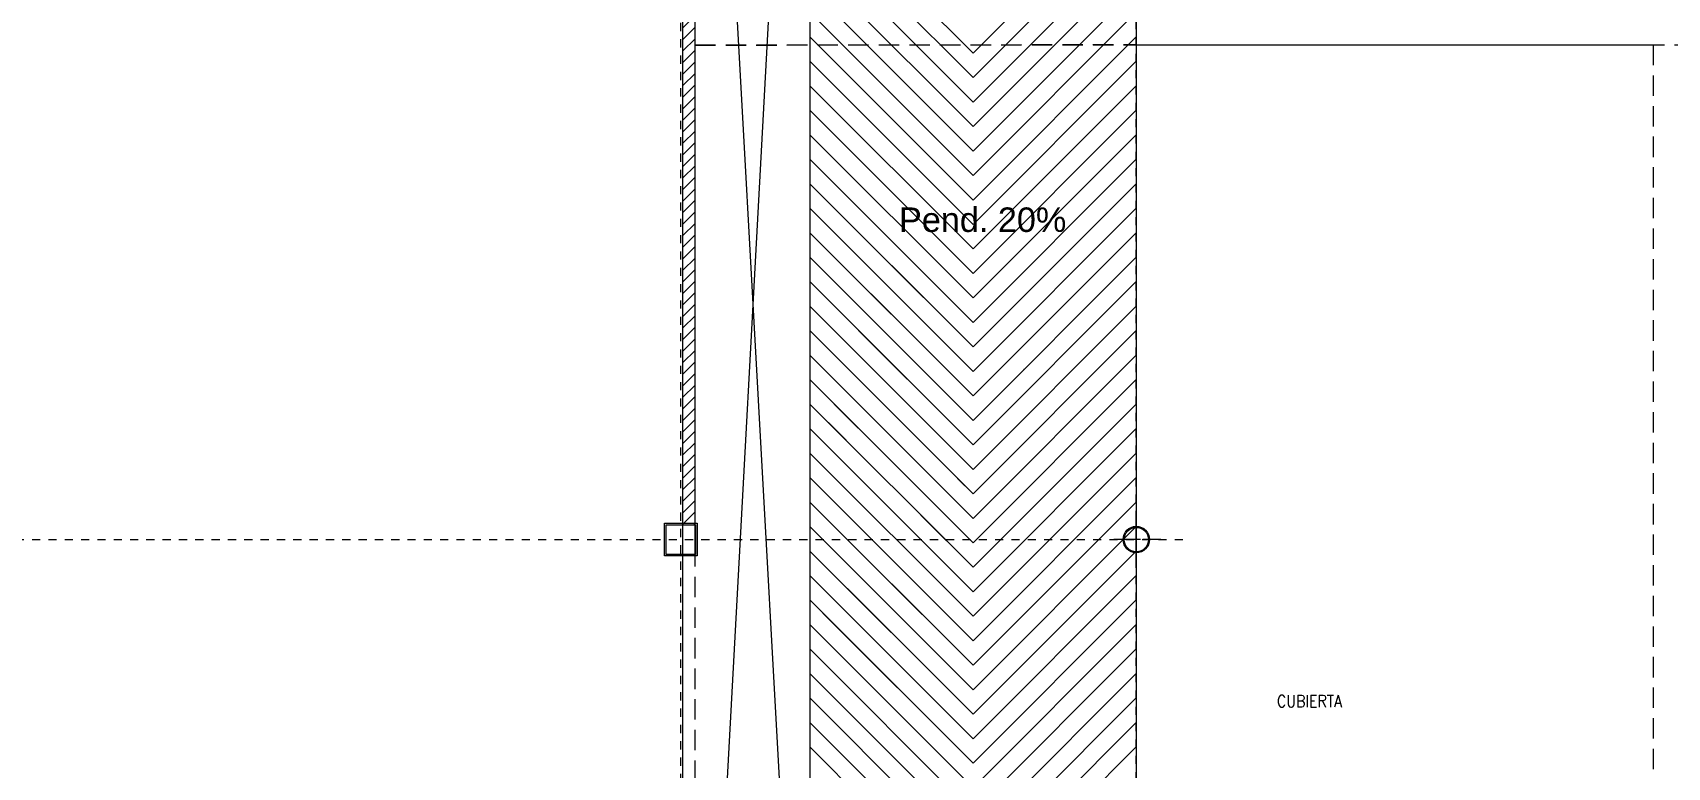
# Model space of a CAD drawing. Header units: millimetres. Extents: x 1010 to 1494, y -119 to 564.
# Drawn here: x 1346.55 to 1366.58, y 439.41 to 448.41 of the extents above; entities that cross this region are included whole.
import ezdxf

# ---------------------------------------------------------------- set-up
doc = ezdxf.new("R2010")
doc.units = ezdxf.units.MM
doc.linetypes.add('DASHDOT', pattern=[1, 0.5, -0.25, 0, -0.25])
doc.linetypes.add('HIDDEN', pattern=[0.375, 0.25, -0.125])
doc.layers.get('0').update_dxf_attribs({"lineweight": 9})
for name, color, linetype, lineweight in [('10', 7, 'Continuous', 9), ('20', 6, 'Continuous', 9), ('Columna', 6, 'Continuous', 9), ('Marca', 1, 'Continuous', 9), ('MRC', 2, 'Continuous', 9), ('Texto', 7, 'Continuous', 9), ('Textos-espacios', 3, 'Continuous', 9)]:
    doc.layers.add(name, color=color, linetype=linetype, lineweight=lineweight)
doc.styles.add('ROMANS', font='romans', dxfattribs={"width": 0.7})
doc.styles.get("Standard").update_dxf_attribs({"font": 'arial.ttf'})

# ---------------------------------------------------------------- blocks, each defined once
blk = doc.blocks.new('*A400')
at = {"layer": 'Marca', "linetype": 'DASHDOT', "lineweight": 0}
blk.add_line((90070, 687), (90070, 34593), dxfattribs=at)
blk = doc.blocks.new('*A401')
at = {"layer": 'Marca', "linetype": 'DASHDOT', "lineweight": 0}
blk.add_line((84490, 665), (84490, 34593), dxfattribs=at)
blk = doc.blocks.new('*A393')
at = {"layer": 'Marca', "linetype": 'DASHDOT', "lineweight": 0}
blk.add_line((33940, 18035), (90693, 18035), dxfattribs=at)

msp = doc.modelspace()

# ---------------------------------------------------------------- hatches: boundary and pattern name
at = {"layer": '20', "transparency": 33554536}
h = msp.add_hatch(dxfattribs=at)
h.set_pattern_fill('_USER', scale=0.1, angle=45, pattern_type=0)
h.set_pattern_definition([(45, (1297.51193, 413.66476), (-0.07071068, 0.07071068), [])])
h.paths.add_polyline_path([(1354.67167, 450.65765), (1354.52167, 450.65765), (1354.52167, 442.38095), (1354.67167, 442.38095)])
h.paths.add_polyline_path([(1354.67167, 454.00203), (1354.52167, 454.00203), (1354.52167, 450.65765), (1354.67167, 450.65765)])
h.paths.add_polyline_path([(1354.52167, 454.40203), (1354.67167, 454.40203), (1354.67167, 457.86218), (1354.52167, 457.86218)])

# ---------------------------------------------------------------- linework, layer by layer
for p, q in [((1356.07667, 458.09718), (1356.07667, 432.47718)), ((1360.07667, 458.07718), (1360.07667, 432.47718)), ((1354.67167, 457.86218), (1356.07667, 432.47718)), ((1354.69667, 432.47718), (1356.07667, 457.82718)), ((1358.07667, 448.16218), (1356.07667, 450.16218)), ((1358.07667, 448.16218), (1360.07667, 450.16218)), ((1358.07667, 447.86218), (1356.07667, 449.86218)), ((1358.07667, 447.86218), (1360.07667, 449.86218)), ((1358.07667, 447.56218), (1356.07667, 449.56218)), ((1358.07667, 447.56218), (1360.07667, 449.56218)), ((1358.07667, 447.26218), (1356.07667, 449.26218)), ((1358.07667, 447.26218), (1360.07667, 449.26218)), ((1358.07667, 446.96218), (1356.07667, 448.96218)), ((1358.07667, 446.96218), (1360.07667, 448.96218)), ((1358.07667, 446.66218), (1356.07667, 448.66218)), ((1358.07667, 446.66218), (1360.07667, 448.66218)), ((1358.07667, 446.36218), (1356.07667, 448.36218)), ((1358.07667, 446.36218), (1360.07667, 448.36218)), ((1358.07667, 446.06218), (1356.07667, 448.06218)), ((1358.07667, 446.06218), (1360.07667, 448.06218)), ((1358.07667, 445.76218), (1356.07667, 447.76218)), ((1358.07667, 445.76218), (1360.07667, 447.76218)), ((1358.07667, 445.46218), (1356.07667, 447.46218)), ((1358.07667, 445.46218), (1360.07667, 447.46218)), ((1358.07667, 445.16218), (1356.07667, 447.16218)), ((1358.07667, 445.16218), (1360.07667, 447.16218)), ((1358.07667, 444.86218), (1356.07667, 446.86218)), ((1358.07667, 444.86218), (1360.07667, 446.86218)), ((1357.471, 445.16785), (1356.07667, 446.56218)), ((1358.07667, 444.56218), (1356.07667, 446.56218)), ((1358.07667, 444.56218), (1360.07667, 446.56218)), ((1357.72081, 444.61804), (1356.07667, 446.26218)), ((1358.07667, 444.26218), (1356.07667, 446.26218)), ((1358.07667, 444.26218), (1360.07667, 446.26218)), ((1357.57081, 444.46804), (1356.07667, 445.96218)), ((1358.07667, 443.96218), (1356.07667, 445.96218)), ((1358.07667, 443.96218), (1360.07667, 445.96218)), ((1357.42081, 444.31804), (1356.07667, 445.66218)), ((1358.07667, 443.66218), (1356.07667, 445.66218)), ((1358.07667, 443.66218), (1360.07667, 445.66218)), ((1357.27081, 444.16804), (1356.07667, 445.36218)), ((1358.07667, 443.36218), (1356.07667, 445.36218)), ((1358.07667, 443.36218), (1360.07667, 445.36218)), ((1357.12081, 444.01804), (1356.07667, 445.06218)), ((1358.07667, 443.06218), (1356.07667, 445.06218)), ((1358.07667, 443.06218), (1360.07667, 445.06218)), ((1356.97081, 443.86804), (1356.07667, 444.76218)), ((1358.07667, 442.76218), (1356.07667, 444.76218)), ((1358.07667, 442.76218), (1360.07667, 444.76218)), ((1358.07667, 442.76218), (1360.07667, 444.76218)), ((1356.82081, 443.71804), (1356.07667, 444.46218)), ((1358.07667, 442.46218), (1356.07667, 444.46218)), ((1358.07667, 442.46218), (1360.07667, 444.46218)), ((1358.07667, 442.46218), (1360.07667, 444.46218)), ((1358.69999, 444.2855), (1358.70288, 444.28839)), ((1356.67081, 443.56804), (1356.07667, 444.16218)), ((1358.07667, 442.16218), (1356.07667, 444.16218)), ((1358.07667, 442.16218), (1360.07667, 444.16218)), ((1358.07667, 442.16218), (1360.07667, 444.16218)), ((1356.52081, 443.41804), (1356.07667, 443.86218)), ((1358.07667, 441.86218), (1356.07667, 443.86218)), ((1358.07667, 441.86218), (1360.07667, 443.86218)), ((1358.07667, 441.86218), (1360.07667, 443.86218)), ((1356.37081, 443.26804), (1356.07667, 443.56218)), ((1358.07667, 441.56218), (1356.07667, 443.56218)), ((1358.07667, 441.56218), (1360.07667, 443.56218)), ((1358.07667, 441.56218), (1360.07667, 443.56218)), ((1358.07667, 443.06218), (1358.44024, 443.42575)), ((1356.22081, 443.11804), (1356.07667, 443.26218)), ((1358.07667, 441.26218), (1356.07667, 443.26218)), ((1358.07667, 441.26218), (1360.07667, 443.26218)), ((1358.07667, 441.26218), (1360.07667, 443.26218)), ((1358.07667, 443.06218), (1358.03798, 443.10087)), ((1358.07667, 440.96218), (1356.07667, 442.96218)), ((1358.07667, 442.76218), (1357.88798, 442.95087)), ((1358.07667, 440.96218), (1360.07667, 442.96218)), ((1358.07667, 440.66218), (1356.07667, 442.66218)), ((1358.07667, 442.16218), (1357.58798, 442.65087)), ((1358.07667, 442.46218), (1357.73798, 442.80087)), ((1358.07667, 440.66218), (1360.07667, 442.66218)), ((1358.07667, 441.86218), (1357.43798, 442.50087)), ((1358.07667, 440.36218), (1356.07667, 442.36218)), ((1358.07667, 441.56218), (1357.28798, 442.35087)), ((1358.07667, 440.36218), (1360.07667, 442.36218)), ((1358.07667, 440.06218), (1356.07667, 442.06218)), ((1358.07667, 440.96218), (1356.98798, 442.05087)), ((1358.07667, 441.26218), (1357.13682, 442.20203)), ((1358.07667, 440.06218), (1360.07667, 442.06218)), ((1358.07667, 440.66218), (1356.83798, 441.90087)), ((1358.07667, 439.76218), (1356.07667, 441.76218)), ((1358.07667, 440.36218), (1356.68798, 441.75087)), ((1358.07667, 439.76218), (1360.07667, 441.76218)), ((1358.07667, 439.46218), (1356.07667, 441.46218)), ((1358.07667, 439.76218), (1356.38798, 441.45087)), ((1358.07667, 440.06218), (1356.53798, 441.60087)), ((1358.07667, 439.46218), (1360.07667, 441.46218)), ((1358.07667, 439.46218), (1356.23798, 441.30087)), ((1358.07667, 439.16218), (1356.07667, 441.16218)), ((1358.07667, 439.16218), (1360.07667, 441.16218)), ((1358.07667, 438.86218), (1356.07667, 440.86218)), ((1358.07667, 438.86218), (1360.07667, 440.86218)), ((1358.07667, 438.56218), (1356.07667, 440.56218)), ((1358.07667, 438.56218), (1360.07667, 440.56218)), ((1358.07667, 438.26218), (1356.07667, 440.26218)), ((1358.07667, 438.26218), (1360.07667, 440.26218)), ((1358.07667, 437.96218), (1356.07667, 439.96218)), ((1358.07667, 437.96218), (1360.07667, 439.96218)), ((1358.07667, 437.66218), (1356.07667, 439.66218)), ((1358.07667, 437.66218), (1360.07667, 439.66218))]:
    msp.add_line(p, q)
at = {"layer": '10', "linetype": 'HIDDEN'}
msp.add_line((1354.67167, 448.26375), (1389.45747, 448.26375), dxfattribs=at)
at = {"layer": '10'}
for p, q in [((1360.07667, 442.28203), (1360.07667, 442.50595)), ((1360.07667, 442.15203), (1360.07667, 442.25203)), ((1360.07667, 442.15203), (1360.07667, 442.25203)), ((1360.02167, 442.20203), (1359.80167, 442.20203)), ((1360.12667, 442.20203), (1360.02667, 442.20203)), ((1360.12667, 442.20203), (1360.02667, 442.20203)), ((1360.07667, 441.90595), (1360.07667, 442.12203)), ((1360.07667, 441.90595), (1360.07667, 442.12203)), ((1360.37667, 442.20203), (1360.15667, 442.20203)), ((1360.37667, 442.20203), (1360.15667, 442.20203))]:
    msp.add_line(p, q, dxfattribs=at)
at = {"layer": '10', "linetype": 'HIDDEN'}
msp.add_lwpolyline([(1354.6708, 448.25973), (1360.0794, 448.26777), (1360.07667, 448.26375), (1366.40929, 448.26375), (1366.40929, 426.87146), (1354.66807, 426.87146), (1354.67167, 448.26375)], dxfattribs=at)
at = {"layer": 'Columna'}
for points in [[(1354.29667, 442.40203), (1354.69667, 442.40203), (1354.69667, 442.00203), (1354.29667, 442.00203), (1354.29667, 442.40203)], [(1354.31567, 442.38303), (1354.67767, 442.38303), (1354.67767, 442.02103), (1354.31567, 442.02103), (1354.31567, 442.38303)]]:
    msp.add_lwpolyline(points, dxfattribs=at)
at = {"layer": 'Columna', "color": 1}
for radius in [0.16193, 0.16193, 0.14922, 0.14922]:
    msp.add_circle((1360.07667, 442.20203), radius, dxfattribs=at)
at = {"layer": 'MRC'}
for p, q in [((1354.52167, 426.58256), (1354.52167, 454.00203)), ((1354.67167, 442.00203), (1354.67167, 454.00203))]:
    msp.add_line(p, q, dxfattribs=at)

# ---------------------------------------------------------------- block references
at = {"lineweight": 0, "xscale": 0.001, "yscale": 0.001, "zscale": 0.001}
for name in ['*A401', '*A401', '*A400', '*A400', '*A393']:
    msp.add_blockref(name, (1270.00706, 424.16695), dxfattribs=at)

# ---------------------------------------------------------------- texts
at = {"layer": 'Texto', "style": 'ROMANS', "width": 0.85}
msp.add_text('CUBIERTA', height=0.15, dxfattribs=at).set_placement((1361.79946, 440.14734))
at = {"layer": 'Textos-espacios', "insert": (1357.16911, 446.27099), "char_height": 0.3, "attachment_point": 1}
msp.add_mtext_dynamic_manual_height_columns('Pend. 20%', width=8.8383089, gutter_width=5, heights=[0], dxfattribs=at)

doc.saveas('drawing.dxf')
